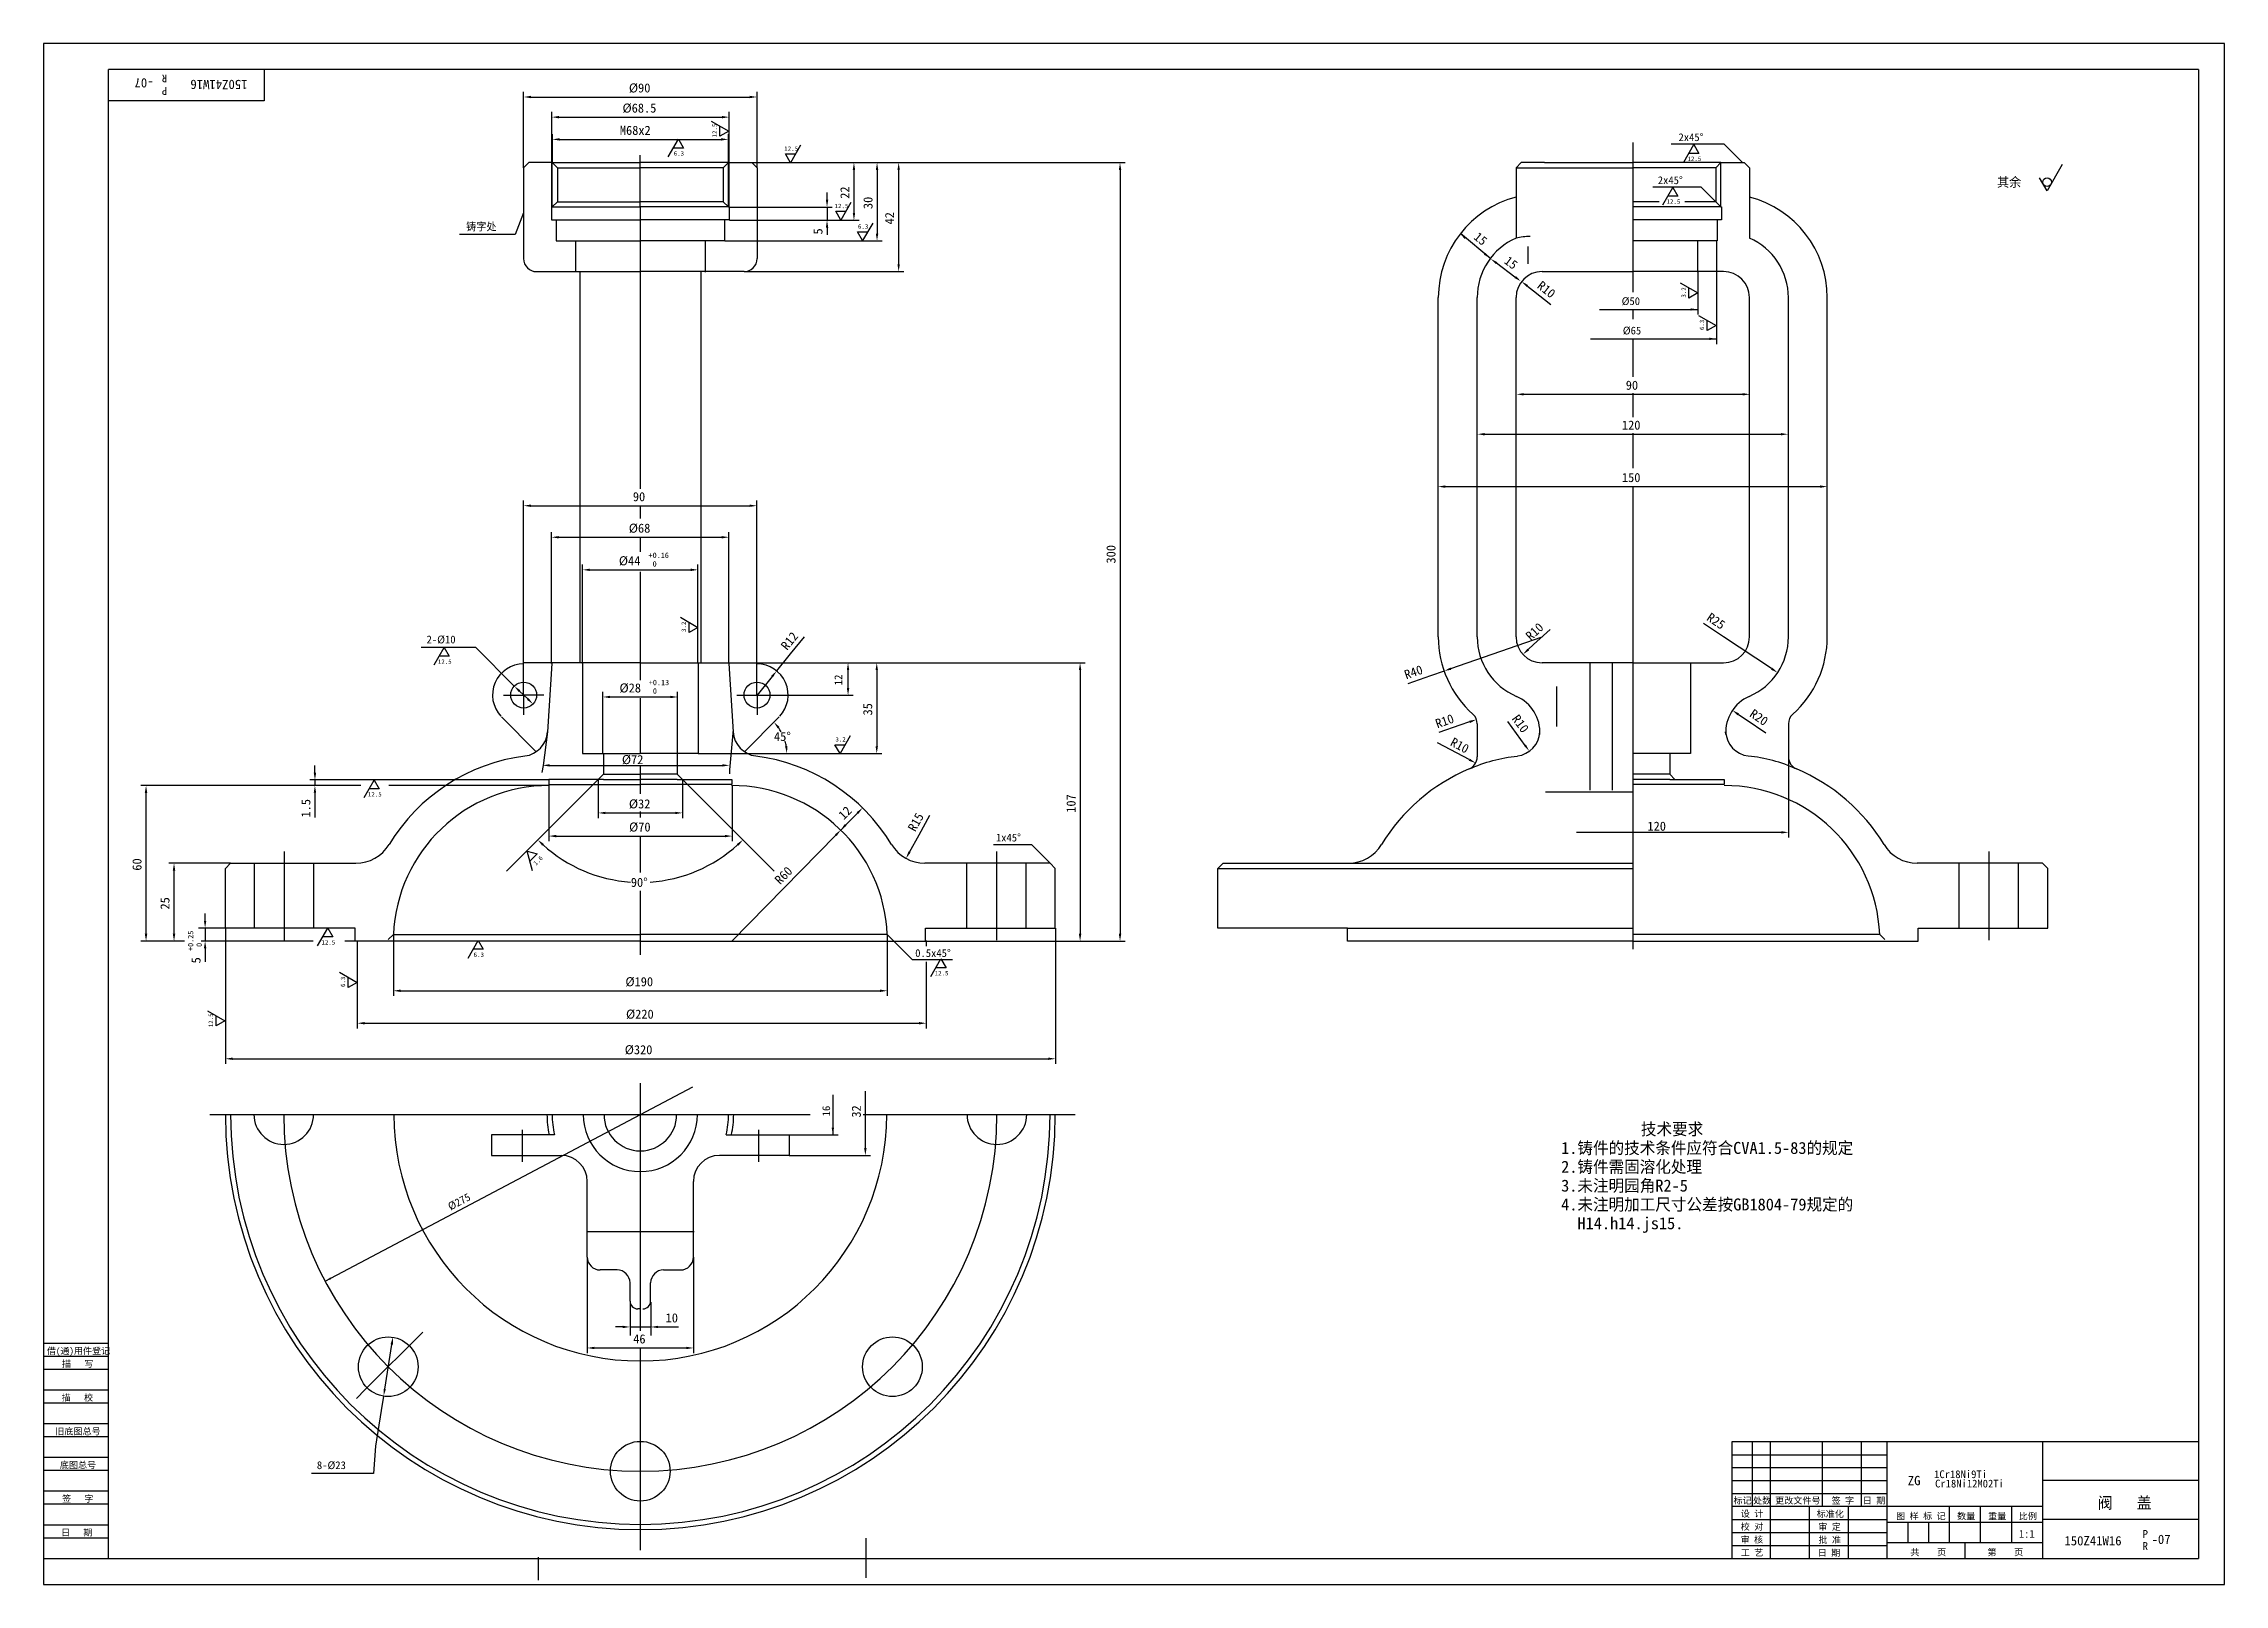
# Model space of a CAD drawing. Header units: metres. Extents: x 0 to 841, y 0 to 594.
import ezdxf

# ---------------------------------------------------------------- set-up
doc = ezdxf.new("R2010")
doc.units = ezdxf.units.M
for name, color, linetype in [('C', 6, 'Continuous'), ('D', 1, 'Continuous'), ('FL', 5, 'Continuous'), ('T', 7, 'Continuous'), ('TL', 4, 'Continuous')]:
    doc.layers.add(name, color=color, linetype=linetype)

# ---------------------------------------------------------------- blocks, each defined once
blk = doc.blocks.new('TUKUN1')
at = {"layer": 'FL'}
for p, q in [((841, 594), (0, 594)), ((0, 594), (0, 0)), ((841, 0), (841, 594)), ((0, 83), (25, 83)), ((0, 75), (25, 75)), ((0, 70), (25, 70)), ((0, 62), (25, 62)), ((0, 57), (25, 57)), ((659, 30), (659, 55)), ((666, 10), (666, 55)), ((686, 30), (686, 55)), ((701, 30), (701, 55)), ((0, 49), (25, 49)), ((0, 44), (25, 44)), ((651, 50), (711, 50)), ((651, 45), (711, 45)), ((0, 36), (25, 36)), ((651, 40), (711, 40)), ((651, 35), (711, 35)), ((0, 31), (25, 31)), ((696, 10), (696, 30)), ((0, 23), (25, 23)), ((0, 18), (25, 18)), ((651, 25), (711, 25)), ((651, 20), (711, 20)), ((651, 15), (711, 15)), ((0, 0), (841, 0))]:
    blk.add_line(p, q, dxfattribs=at)
at = {"layer": 'TL'}
for p, q in [((831, 584), (25, 584)), ((25, 10), (25, 584)), ((85, 584), (85, 572)), ((831, 584), (831, 10)), ((85, 572), (25, 572)), ((0, 93), (25, 93)), ((0, 88), (25, 88)), ((831, 55), (651, 55)), ((651, 55), (651, 10)), ((711, 10), (711, 55)), ((771, 10), (771, 55)), ((831, 40), (771, 40)), ((771, 30), (651, 30)), ((681, 10), (681, 30)), ((735, 16), (735, 30)), ((747, 16), (747, 30)), ((759, 16), (759, 30)), ((711, 24), (771, 24)), ((719, 16), (719, 24)), ((727, 16), (727, 24)), ((831, 25), (771, 25)), ((0, 10), (831, 10)), ((771, 16), (711, 16)), ((741, 10), (741, 16))]:
    blk.add_line(p, q, dxfattribs=at)
at = {"layer": 'T'}
for s, p in [('借(通)用件登记', (1.26, 88.76)), ('描   写', (7.09, 83.76)), ('描   校', (6.98, 70.76)), ('旧底图总号', (4.52, 57.76)), ('底图总号', (6.25, 44.76)), ('签   字', (7.1, 31.76)), ('标记', (651.71, 31.07)), ('处数', (659.22, 31.07)), ('更改文件号', (667.75, 31.07)), ('签 字', (689.53, 31.07)), ('日 期', (701.57, 31.07)), ('设 计', (654.5, 25.99)), ('标准化', (683.77, 25.93)), ('图 样 标 记', (714.4, 25.04)), ('数量', (737.92, 25.04)), ('重量', (749.88, 25.04)), ('比例', (761.7, 25.04)), ('日   期', (6.72, 18.76)), ('校 对', (654.48, 20.99)), ('审 核', (654.41, 15.99)), ('批 准', (684.46, 15.93)), ('审 定', (684.39, 20.93)), ('工 艺', (654.52, 10.99)), ('日 期', (684.18, 10.93)), ('共    页', (719.91, 11.13)), ('第    页', (749.62, 11.13))]:
    blk.add_text(s, height=2.5, dxfattribs=at).set_placement(p)

msp = doc.modelspace()

# ---------------------------------------------------------------- linework, layer by layer
at = {"layer": 'C'}
for p, q in [((612.86, 555.88), (612.86, 498.22)), ((230.12, 531.01), (230.12, 550.99)), ((230.12, 531.01), (230.12, 422.33)), ((612.86, 491.51), (612.86, 487.74)), ((612.86, 480.18), (612.86, 465.51)), ((612.86, 459.22), (612.86, 450.05)), ((612.86, 443.76), (612.86, 430.34)), ((612.86, 423.22), (612.86, 244.89)), ((230.12, 415.84), (230.12, 410.98)), ((230.12, 403.7), (230.12, 398.02)), ((230.12, 390.32), (230.12, 348.6)), ((177.31, 342.86), (185.12, 342.86)), ((185.12, 342.86), (185.12, 335.29)), ((192.93, 342.86), (185.12, 342.86)), ((230.12, 341.71), (230.12, 320.29)), ((267.31, 342.86), (275.12, 342.86)), ((275.12, 342.86), (275.12, 335.29)), ((230.12, 315.75), (230.12, 304.82)), ((230.12, 297.99), (230.12, 295.61)), ((230.12, 288.49), (230.12, 274.51)), ((92.79, 282.54), (92.79, 248.3)), ((367.46, 282.54), (367.46, 248.3)), ((750.2, 282.54), (750.2, 248.3)), ((230.12, 267.39), (230.12, 242.7)), ((230.12, 193.24), (230.12, 97.72)), ((64.04, 181.13), (295.56, 181.13)), ((316.05, 181.13), (397.78, 181.13)), ((184.54, 175.2), (184.54, 162.88)), ((275.71, 175.2), (275.71, 162.88)), ((146.19, 97.19), (124.06, 75.07)), ((230.12, 91.14), (230.12, 30.3)), ((124.06, 75.07), (120.64, 71.65)), ((230.12, 30.3), (230.12, 13.21)), ((317.11, 17.86), (317.11, 2.49)), ((190.67, 10.43), (190.67, 1.66))]:
    msp.add_line(p, q, dxfattribs=at)
msp.add_arc((230.12, 181.13), 137.5, 180, 0, dxfattribs=at)
at = {"layer": 'D'}
for p, q in [((185.12, 546.11), (185.12, 575.42)), ((187.92, 573.42), (272.32, 573.42)), ((275.12, 546.11), (275.12, 575.42)), ((195.94, 531.05), (195.94, 567.66)), ((198.74, 565.66), (261.59, 565.66)), ((257.43, 564.17), (264.19, 560.27)), ((264.39, 531.05), (264.39, 567.66)), ((196.22, 548.22), (196.22, 559.08)), ((199.02, 557.08), (261.28, 557.08)), ((240.88, 550.38), (244.78, 557.14)), ((244.78, 557.14), (246.74, 553.76)), ((260.81, 558.32), (260.81, 562.22)), ((264.19, 560.27), (260.81, 558.32)), ((264.08, 548.22), (264.08, 559.08)), ((648.03, 555.18), (627.7, 555.18)), ((632.48, 548.31), (636.39, 555.07)), ((636.39, 555.07), (638.34, 551.69)), ((655.1, 548.11), (648.03, 555.18)), ((196.12, 531.02), (196.12, 548.09)), ((246.74, 553.76), (242.83, 553.76)), ((264.12, 531.02), (264.12, 548.09)), ((273.12, 548.11), (314.5, 548.11)), ((286.1, 551.45), (290, 551.45)), ((288.05, 548.07), (286.1, 551.45)), ((291.95, 554.83), (288.05, 548.07)), ((314.5, 548.11), (323.41, 548.11)), ((323.41, 548.11), (331.74, 548.11)), ((331.74, 548.11), (417.11, 548.11)), ((638.34, 551.69), (634.44, 551.69)), ((646.86, 531.02), (646.86, 548.09)), ((778.47, 547.37), (772.62, 537.23)), ((312.5, 545.31), (312.5, 528.71)), ((321.41, 545.31), (321.41, 520.78)), ((329.74, 545.31), (329.74, 508.91)), ((415.11, 545.31), (415.11, 250.81)), ((639.21, 538.67), (620.64, 538.67)), ((624.39, 531.83), (628.3, 538.59)), ((628.3, 538.59), (630.25, 535.21)), ((644.86, 533.02), (639.21, 538.67)), ((772.62, 537.23), (769.69, 542.3)), ((264.46, 530.99), (304.12, 530.99)), ((302.12, 533.79), (302.12, 536.59)), ((302.12, 530.99), (302.12, 525.91)), ((311.36, 532.73), (307.46, 525.97)), ((630.25, 535.21), (626.35, 535.21)), ((185.01, 528.78), (181.86, 520.41)), ((264.46, 525.91), (304.12, 525.91)), ((302.12, 523.11), (302.12, 520.31)), ((304.12, 525.91), (314.5, 525.91)), ((305.51, 529.35), (309.41, 529.35)), ((307.46, 525.97), (305.51, 529.35)), ((313.87, 521.43), (317.78, 521.43)), ((315.83, 518.05), (313.87, 521.43)), ((319.73, 524.81), (315.83, 518.05)), ((181.86, 520.41), (160.4, 520.41)), ((262.74, 517.98), (323.41, 517.98)), ((558.08, 511.02), (546.35, 520.74)), ((645.2, 517.92), (645.2, 478.18)), ((270.12, 506.11), (331.74, 506.11)), ((567.36, 504.02), (560.24, 509.31)), ((637.93, 506.19), (637.93, 489.51)), ((572.2, 500.55), (574.52, 498.73)), ((574.52, 498.73), (581.28, 493.43)), ((631.15, 501.78), (637.91, 497.87)), ((634.53, 495.92), (634.53, 499.82)), ((637.91, 497.87), (634.53, 495.92)), ((599.97, 491.51), (637.93, 491.51)), ((638.21, 489.25), (644.97, 485.35)), ((596.57, 480.18), (645.2, 480.18)), ((641.59, 483.4), (641.59, 487.3)), ((644.97, 485.35), (641.59, 483.4)), ((570.8, 458.81), (655.18, 458.81)), ((555.75, 443.42), (669.95, 443.42)), ((540.56, 423.22), (685.11, 423.22)), ((185.12, 342.86), (185.12, 417.84)), ((187.92, 415.84), (272.22, 415.84)), ((275.02, 342.93), (275.02, 417.84)), ((195.88, 355.07), (195.88, 405.7)), ((198.68, 403.7), (261.5, 403.7)), ((264.3, 355.07), (264.3, 405.7)), ((207.84, 355.07), (207.84, 393.13)), ((210.64, 391.13), (249.55, 391.13)), ((252.35, 355.07), (252.35, 393.13)), ((245.56, 372.86), (252.32, 368.96)), ((248.94, 367.01), (248.94, 370.91)), ((647.79, 365.34), (640.07, 370.45)), ((252.32, 368.96), (248.94, 367.01)), ((288.02, 358.7), (293.44, 365.36)), ((542.74, 353.05), (577.86, 365.29)), ((572.56, 360.42), (574.62, 362.32)), ((574.62, 362.32), (580.95, 368.12)), ((666.37, 353.04), (647.79, 365.34)), ((166.65, 361.15), (145.63, 361.15)), ((150.57, 354.46), (154.47, 361.22)), ((156.42, 357.84), (152.52, 357.84)), ((154.47, 361.22), (156.42, 357.84)), ((181.5, 346.3), (166.65, 361.15)), ((275.02, 355.29), (312.22, 355.29)), ((282.7, 352.16), (288.02, 358.7)), ((312.22, 355.29), (323.29, 355.29)), ((323.29, 355.29), (401.71, 355.29)), ((280.93, 349.99), (275.12, 342.86)), ((310.22, 345.55), (310.22, 352.49)), ((321.29, 352.49), (321.29, 323.15)), ((399.71, 352.49), (399.71, 250.81)), ((534.8, 350.29), (526.06, 347.24)), ((540.09, 352.13), (534.8, 350.29)), ((186.72, 341.34), (183.53, 344.37)), ((215.68, 320.25), (215.68, 344.11)), ((218.48, 342.11), (241.71, 342.11)), ((244.51, 320.25), (244.51, 344.11)), ((275.21, 342.75), (312.22, 342.75)), ((194.31, 328.64), (192.63, 315.75)), ((265.88, 329.52), (264.53, 313.98)), ((546.17, 331.19), (538.06, 328.37)), ((549.91, 332.5), (546.17, 331.19)), ((569.67, 325.72), (564.61, 332.66)), ((653.6, 335.4), (656.53, 333.41)), ((656.53, 333.41), (664.2, 328.23)), ((252.38, 320.35), (323.29, 320.35)), ((305.18, 323.72), (309.08, 323.72)), ((307.13, 320.34), (305.18, 323.72)), ((311.03, 327.1), (307.13, 320.34)), ((545.1, 320.42), (537.5, 324.43)), ((549.78, 317.95), (545.1, 320.42)), ((571.32, 323.46), (569.67, 325.72)), ((104.63, 312.92), (104.63, 315.72)), ((192.63, 315.75), (192.13, 312.98)), ((195.18, 315.75), (261.73, 315.75)), ((264.53, 313.98), (264.53, 312.47)), ((672.89, 318.98), (672.89, 287.92)), ((122.3, 307.95), (37.5, 307.95)), ((39.5, 250.81), (39.5, 305.15)), ((194.81, 310.12), (102.63, 310.12)), ((104.63, 307.99), (102.63, 307.99)), ((104.63, 310.12), (104.63, 307.99)), ((104.63, 305.19), (104.63, 302.39)), ((123.59, 303.3), (127.49, 310.06)), ((129.44, 306.68), (125.54, 306.68)), ((127.49, 310.06), (129.44, 306.68)), ((194.87, 307.95), (133.15, 307.95)), ((213.87, 310.35), (192.65, 289.13)), ((194.87, 308.35), (194.87, 286.49)), ((213.87, 310.35), (213.87, 295.41)), ((246.38, 310.35), (267.59, 289.13)), ((246.38, 310.35), (246.38, 295.41)), ((265.53, 307.95), (265.53, 286.49)), ((104.63, 302.39), (104.63, 295.64)), ((216.67, 297.41), (243.58, 297.41)), ((307.41, 290.8), (311.33, 294.8)), ((309.32, 292.8), (313.88, 297.38)), ((337.62, 289), (341.77, 296.51)), ((192.65, 289.13), (185.58, 282.06)), ((185.58, 282.06), (191.97, 288.45)), ((197.67, 288.49), (262.73, 288.49)), ((305.45, 288.8), (265.41, 247.95)), ((267.59, 289.13), (274.66, 282.06)), ((274.66, 282.06), (268.27, 288.45)), ((333.93, 282.33), (337.62, 289)), ((670.09, 289.92), (591.14, 289.92)), ((72.12, 278.01), (48.29, 278.01)), ((185.58, 282.06), (178.51, 274.99)), ((186.52, 282.63), (190.29, 281.62)), ((188.55, 275.09), (186.52, 282.63)), ((190.29, 281.62), (187.53, 278.86)), ((274.66, 282.06), (281.73, 274.99)), ((381.05, 285.08), (366.33, 285.08)), ((388.12, 278.01), (381.05, 285.08)), ((50.29, 250.81), (50.29, 275.21)), ((70.12, 253.01), (59.71, 253.01)), ((62.28, 255.81), (62.28, 258.61)), ((62.28, 253.01), (62.28, 248.01)), ((70.12, 253.01), (70.12, 200.63)), ((105.67, 246.21), (109.57, 252.97)), ((109.57, 252.97), (111.52, 249.59)), ((390.24, 252.96), (390.24, 200.63)), ((48.29, 248.01), (37.5, 248.01)), ((54.32, 248.01), (48.29, 248.01)), ((103.89, 248.01), (60.79, 248.01)), ((62.28, 245.21), (62.28, 242.41)), ((111.52, 249.59), (107.62, 249.59)), ((120.12, 248.01), (116.17, 248.01)), ((120.98, 248.23), (120.98, 214.34)), ((134.89, 250.56), (134.89, 226.85)), ((163.71, 241.45), (167.61, 248.21)), ((169.56, 244.83), (165.66, 244.83)), ((167.61, 248.21), (169.56, 244.83)), ((325.35, 250.56), (325.35, 226.85)), ((327.91, 248.01), (334.98, 240.94)), ((340.12, 248.01), (401.71, 248.01)), ((340.4, 248.23), (340.4, 246.07)), ((401.71, 248.01), (417.11, 248.01)), ((62.28, 242.41), (62.28, 239.98)), ((114.13, 235.99), (120.89, 232.09)), ((334.98, 240.94), (350.56, 240.94)), ((340.4, 240.03), (340.4, 214.34)), ((342.16, 234.34), (346.06, 241.1)), ((348.01, 237.72), (344.11, 237.72)), ((346.06, 241.1), (348.01, 237.72)), ((117.51, 230.14), (117.51, 234.04)), ((120.89, 232.09), (117.51, 230.14)), ((137.69, 228.85), (322.55, 228.85)), ((63.16, 221.15), (69.92, 217.24)), ((66.54, 215.29), (66.54, 219.19)), ((69.92, 217.24), (66.54, 215.29)), ((123.78, 216.34), (337.6, 216.34)), ((72.92, 202.63), (387.44, 202.63)), ((108.56, 116.87), (250.38, 191.84)), ((304.37, 188.67), (304.37, 173.25)), ((316.9, 168.17), (316.9, 190.19)), ((287.41, 173.25), (306.37, 173.25)), ((287.5, 165.37), (318.9, 165.37)), ((209.64, 126.21), (209.64, 89.13)), ((250.6, 126.21), (250.6, 89.13)), ((226.14, 109.21), (226.14, 95.98)), ((234.18, 108.85), (234.18, 95.98)), ((223.34, 99.24), (220.54, 99.24)), ((226.14, 99.24), (234.18, 99.24)), ((236.98, 99.24), (239.78, 99.24)), ((239.78, 99.24), (244.87, 99.24)), ((131.54, 75.31), (134.25, 92.5)), ((212.44, 91.14), (247.8, 91.14)), ((131.1, 72.55), (130.22, 67.01)), ((130.22, 67.01), (128.05, 53.26)), ((128.05, 53.26), (127.19, 42.79)), ((127.19, 42.79), (103.36, 42.79))]:
    msp.add_line(p, q, dxfattribs=at)
msp.add_circle((772.62, 540.61), 1.69, dxfattribs=at)
for centre, radius, start, end in [((269.57, 320.35), 17.06, 29.37, 35.59), ((269.57, 320.35), 17.06, 9.41, 15.95), ((230.12, 326.6), 55.95, 227.87, 266.15), ((230.12, 326.6), 55.95, 273.85, 312.13)]:
    msp.add_arc(centre, radius, start, end, dxfattribs=at)
for points in [[(187.92, 573.88), (187.92, 572.95), (185.12, 573.42)], [(272.32, 573.88), (272.32, 572.95), (275.12, 573.42)], [(198.74, 566.12), (198.74, 565.19), (195.94, 565.66)], [(261.59, 566.12), (261.59, 565.19), (264.39, 565.66)], [(199.02, 557.55), (199.02, 556.61), (196.22, 557.08)], [(261.28, 557.55), (261.28, 556.61), (264.08, 557.08)], [(312.04, 545.31), (312.97, 545.31), (312.5, 548.11)], [(320.94, 545.31), (321.88, 545.31), (321.41, 548.11)], [(329.27, 545.31), (330.2, 545.31), (329.74, 548.11)], [(414.65, 545.31), (415.58, 545.31), (415.11, 548.11)], [(301.66, 533.79), (302.59, 533.79), (302.12, 530.99)], [(301.66, 523.11), (302.59, 523.11), (302.12, 525.91)], [(312.04, 528.71), (312.97, 528.71), (312.5, 525.91)], [(320.94, 520.78), (321.88, 520.78), (321.41, 517.98)], [(548.7, 519.34), (548.11, 518.62), (546.24, 520.75)], [(555.99, 513.37), (555.4, 512.65), (557.86, 511.23)], [(329.27, 508.91), (330.2, 508.91), (329.74, 506.11)], [(560.61, 509.72), (560.05, 508.97), (558.08, 511.02)], [(567.77, 504.38), (567.21, 503.63), (569.74, 502.33)], [(571.91, 500.18), (572.49, 500.92), (569.99, 502.28)], [(635.13, 491.96), (637.93, 491.51), (635.13, 491.06)], [(642.4, 480.63), (645.2, 480.18), (642.4, 479.73)], [(570.8, 459.27), (570.8, 458.34), (568, 458.81)], [(655.18, 459.27), (655.18, 458.34), (657.98, 458.81)], [(555.75, 443.88), (555.75, 442.95), (552.95, 443.42)], [(669.95, 443.88), (669.95, 442.95), (672.75, 443.42)], [(540.56, 423.69), (540.56, 422.75), (537.76, 423.22)], [(685.11, 423.69), (685.11, 422.75), (687.91, 423.22)], [(187.92, 416.31), (187.92, 415.38), (185.12, 415.84)], [(272.22, 416.31), (272.22, 415.38), (275.02, 415.84)], [(198.68, 404.16), (198.68, 403.23), (195.88, 403.7)], [(261.5, 404.16), (261.5, 403.23), (264.3, 403.7)], [(210.64, 391.6), (210.64, 390.67), (207.84, 391.13)], [(249.55, 391.6), (249.55, 390.67), (252.35, 391.13)], [(309.75, 352.49), (310.69, 352.49), (310.22, 355.29)], [(320.83, 352.49), (321.76, 352.49), (321.29, 355.29)], [(399.24, 352.49), (400.17, 352.49), (399.71, 355.29)], [(542.89, 352.61), (542.58, 353.49), (540.09, 352.13)], [(572.87, 360.08), (572.24, 360.77), (570.49, 358.53)], [(666.12, 352.65), (666.63, 353.43), (668.71, 351.49)], [(183.21, 344.04), (183.85, 344.71), (181.5, 346.3)], [(281.29, 349.7), (280.57, 350.29), (282.7, 352.16)], [(309.75, 345.55), (310.69, 345.55), (310.22, 342.75)], [(186.39, 341), (187.04, 341.68), (188.74, 339.41)], [(218.48, 342.58), (218.48, 341.65), (215.68, 342.11)], [(241.71, 342.58), (241.71, 341.65), (244.51, 342.11)], [(653.34, 335.01), (653.86, 335.78), (651.28, 336.96)], [(283.09, 329.98), (283.8, 330.58), (281.64, 332.41)], [(550.07, 332.06), (549.76, 332.94), (552.56, 333.42)], [(286.87, 323.18), (285.94, 323.1), (286.64, 320.35)], [(320.83, 323.15), (321.76, 323.15), (321.29, 320.35)], [(570.94, 323.19), (571.69, 323.74), (572.97, 321.2)], [(104.16, 312.92), (105.1, 312.92), (104.63, 310.12)], [(195.18, 316.22), (195.18, 315.29), (192.38, 315.75)], [(261.73, 316.22), (261.73, 315.29), (264.53, 315.75)], [(549.57, 317.54), (550, 318.36), (552.26, 316.65)], [(39.03, 305.15), (39.96, 305.15), (39.5, 307.95)], [(104.16, 305.19), (105.1, 305.19), (104.63, 307.99)], [(216.67, 297.87), (216.67, 296.94), (213.87, 297.41)], [(243.58, 297.87), (243.58, 296.94), (246.38, 297.41)], [(313.55, 297.71), (314.21, 297.05), (315.85, 299.37)], [(192.27, 284.77), (192.91, 285.45), (190.56, 287.04)], [(197.67, 288.96), (197.67, 288.02), (194.87, 288.49)], [(262.73, 288.96), (262.73, 288.02), (265.53, 288.49)], [(267.34, 285.45), (267.98, 284.77), (269.69, 287.04)], [(305.79, 288.47), (305.12, 289.12), (307.41, 290.8)], [(308.99, 293.12), (309.65, 292.47), (307.35, 290.81)], [(670.09, 290.39), (670.09, 289.45), (672.89, 289.92)], [(49.83, 275.21), (50.76, 275.21), (50.29, 278.01)], [(334.34, 282.11), (333.52, 282.56), (332.57, 279.88)], [(61.81, 255.81), (62.74, 255.81), (62.28, 253.01)], [(39.03, 250.81), (39.96, 250.81), (39.5, 248.01)], [(49.83, 250.81), (50.76, 250.81), (50.29, 248.01)], [(61.81, 245.21), (62.74, 245.21), (62.28, 248.01)], [(399.24, 250.81), (400.17, 250.81), (399.71, 248.01)], [(414.65, 250.81), (415.58, 250.81), (415.11, 248.01)], [(137.69, 229.31), (137.69, 228.38), (134.89, 228.85)], [(322.55, 229.31), (322.55, 228.38), (325.35, 228.85)], [(123.78, 216.8), (123.78, 215.87), (120.98, 216.34)], [(337.6, 216.8), (337.6, 215.87), (340.4, 216.34)], [(72.92, 203.1), (72.92, 202.17), (70.12, 202.63)], [(387.44, 203.1), (387.44, 202.17), (390.24, 202.63)], [(304.82, 176.05), (304.37, 173.25), (303.92, 176.05)], [(316.44, 168.17), (317.37, 168.17), (316.9, 165.37)], [(110.56, 118.37), (108.56, 116.87), (110.93, 117.68)], [(134.71, 92.42), (133.79, 92.57), (134.69, 95.26)], [(223.34, 99.71), (223.34, 98.78), (226.14, 99.24)], [(236.98, 99.71), (236.98, 98.78), (234.18, 99.24)], [(212.44, 91.61), (212.44, 90.67), (209.64, 91.14)], [(247.8, 91.61), (247.8, 90.67), (250.6, 91.14)], [(132, 75.24), (131.08, 75.38), (131.1, 72.55)]]:
    msp.add_solid(points, dxfattribs=at)
at = {"layer": 'TL'}
for p, q in [((185.12, 546.11), (187.12, 548.11)), ((196.12, 548.11), (187.12, 548.11)), ((198.12, 546.11), (196.12, 548.11)), ((196.12, 548.11), (230.07, 548.11)), ((264.12, 548.11), (230.18, 548.11)), ((262.12, 546.11), (264.12, 548.11)), ((264.12, 548.11), (273.12, 548.11)), ((275.12, 546.11), (273.12, 548.11)), ((567.86, 546.11), (569.86, 548.11)), ((578.86, 548.11), (569.86, 548.11)), ((578.86, 548.11), (612.81, 548.11)), ((646.86, 548.11), (612.92, 548.11)), ((644.86, 546.11), (646.86, 548.11)), ((646.86, 548.11), (655.86, 548.11)), ((657.86, 546.11), (655.86, 548.11)), ((185.12, 546.11), (185.12, 511.11)), ((198.12, 546.11), (198.12, 533.02)), ((198.12, 546.11), (230.07, 546.11)), ((262.12, 546.11), (230.18, 546.11)), ((262.12, 546.11), (262.12, 533.02)), ((275.12, 546.11), (275.12, 511.11)), ((567.86, 546.11), (612.97, 546.11)), ((567.86, 546.11), (567.86, 519.02)), ((644.86, 546.11), (612.92, 546.11)), ((644.86, 546.11), (644.86, 533.02)), ((657.86, 546.11), (657.86, 519.02)), ((196.12, 531.02), (195.87, 531.02)), ((195.87, 531.02), (195.87, 526.02)), ((196.12, 531.02), (198.12, 533.02)), ((196.12, 531.02), (198.12, 531.02)), ((198.12, 533.02), (230.21, 533.02)), ((198.12, 531.02), (230.07, 531.02)), ((262.12, 533.02), (230.04, 533.02)), ((262.12, 531.02), (230.18, 531.02)), ((264.12, 531.02), (262.12, 533.02)), ((264.12, 531.02), (262.12, 531.02)), ((264.12, 531.02), (264.37, 531.02)), ((264.37, 531.02), (264.37, 526.02)), ((623.05, 533.02), (612.78, 533.02)), ((644.86, 531.02), (612.92, 531.02)), ((644.86, 533.02), (632.96, 533.02)), ((646.86, 531.02), (644.86, 533.02)), ((646.86, 531.02), (644.86, 531.02)), ((646.86, 531.02), (647.11, 531.02)), ((647.11, 531.02), (647.11, 526.02)), ((195.87, 526.02), (197.62, 526.02)), ((197.62, 526.02), (197.62, 518.02)), ((197.62, 526.02), (230.07, 526.02)), ((262.62, 526.02), (230.18, 526.02)), ((262.62, 526.02), (262.62, 518.02)), ((264.37, 526.02), (262.62, 526.02)), ((645.36, 526.02), (612.92, 526.02)), ((647.11, 526.02), (645.36, 526.02)), ((645.36, 526.02), (645.36, 518.02)), ((197.62, 518.02), (205.12, 518.02)), ((205.12, 518.02), (205.12, 505.94)), ((205.12, 518.02), (230.07, 518.02)), ((255.12, 518.02), (230.18, 518.02)), ((255.12, 518.02), (255.12, 505.94)), ((262.62, 518.02), (255.12, 518.02)), ((637.86, 518.02), (612.92, 518.02)), ((645.36, 518.02), (637.86, 518.02)), ((637.86, 518.02), (637.86, 505.94)), ((190.12, 506.11), (205.11, 506.11)), ((205.11, 506.11), (230.12, 506.11)), ((206.85, 506.25), (206.85, 355.36)), ((255.14, 506.11), (230.12, 506.11)), ((253.4, 506.25), (253.4, 355.36)), ((270.12, 506.11), (255.14, 506.11)), ((577.86, 506.11), (587.85, 506.11)), ((587.85, 506.11), (612.86, 506.11)), ((637.88, 506.11), (612.86, 506.11)), ((647.86, 506.11), (637.88, 506.11)), ((537.86, 365.29), (537.86, 496.11)), ((552.86, 365.29), (552.86, 496.11)), ((567.86, 365.29), (567.86, 496.11)), ((657.86, 365.29), (657.86, 496.11)), ((672.86, 365.29), (672.86, 496.11)), ((687.86, 365.29), (687.86, 496.11)), ((195.94, 355.29), (185.12, 355.29)), ((196, 355.04), (194.31, 328.64)), ((207.98, 355.29), (195.94, 355.29)), ((207.87, 355.35), (207.87, 320.35)), ((230.12, 355.29), (207.98, 355.29)), ((230.12, 355.29), (252.27, 355.29)), ((252.27, 355.29), (264.3, 355.29)), ((252.38, 355.35), (252.38, 320.35)), ((264.25, 355.04), (265.93, 328.64)), ((264.3, 355.29), (275.12, 355.29)), ((590.72, 355.29), (577.86, 355.29)), ((612.86, 355.29), (590.72, 355.29)), ((596.32, 355.29), (596.32, 306.18)), ((604.88, 355.29), (604.88, 306.18)), ((612.86, 355.29), (635.01, 355.29)), ((635.01, 355.29), (647.86, 355.29)), ((635.12, 355.35), (635.12, 320.35)), ((583.49, 346.17), (583.49, 330.75)), ((176.58, 334.44), (189.99, 321.03)), ((283.67, 334.44), (270.26, 321.03)), ((552.84, 331.77), (552.84, 318.98)), ((576.99, 327.61), (577.05, 328.64)), ((648.74, 327.61), (648.67, 328.64)), ((672.89, 331.77), (672.89, 318.98)), ((207.87, 320.35), (215.87, 320.35)), ((215.87, 320.35), (215.87, 312.35)), ((215.87, 320.35), (230.12, 320.35)), ((244.38, 320.35), (230.12, 320.35)), ((244.38, 320.35), (244.38, 312.35)), ((252.38, 320.35), (244.38, 320.35)), ((627.12, 320.35), (612.86, 320.35)), ((635.12, 320.35), (627.12, 320.35)), ((627.12, 320.35), (627.12, 312.35)), ((213.87, 310.35), (215.87, 312.35)), ((215.87, 312.35), (230.15, 312.35)), ((244.38, 312.35), (230.09, 312.35)), ((246.38, 310.35), (244.38, 312.35)), ((627.12, 312.35), (612.84, 312.35)), ((629.12, 310.35), (627.12, 312.35)), ((213.87, 310.35), (194.87, 310.35)), ((194.87, 310.35), (194.87, 308.35)), ((194.87, 308.35), (230.12, 308.35)), ((215.87, 310.35), (213.87, 310.35)), ((215.87, 310.35), (230.15, 310.35)), ((244.38, 310.35), (230.09, 310.35)), ((265.38, 308.35), (230.12, 308.35)), ((244.38, 310.35), (246.38, 310.35)), ((246.38, 310.35), (265.38, 310.35)), ((265.38, 310.35), (265.38, 308.35)), ((579.21, 305.49), (612.86, 305.49)), ((627.12, 310.35), (612.84, 310.35)), ((648.12, 308.35), (612.86, 308.35)), ((627.12, 310.35), (629.12, 310.35)), ((629.12, 310.35), (648.12, 310.35)), ((648.12, 310.35), (648.12, 308.35)), ((70.12, 276.01), (72.12, 278.01)), ((72.12, 278.01), (81.36, 278.01)), ((81.36, 278.01), (104.22, 278.01)), ((81.36, 252.9), (81.36, 277.94)), ((104.22, 278.01), (120.41, 278.01)), ((104.22, 252.9), (104.22, 277.94)), ((356.03, 278.01), (339.83, 278.01)), ((378.89, 278.01), (356.03, 278.01)), ((356.03, 252.9), (356.03, 277.94)), ((388.12, 278.01), (378.89, 278.01)), ((378.89, 252.9), (378.89, 277.94)), ((390.12, 276.01), (388.12, 278.01)), ((452.86, 276.01), (454.86, 278.01)), ((454.86, 278.01), (464.1, 278.01)), ((464.1, 278.01), (486.96, 278.01)), ((486.96, 278.01), (503.15, 278.01)), ((503.15, 278.01), (612.73, 278.01)), ((738.77, 278.01), (722.57, 278.01)), ((761.63, 278.01), (738.77, 278.01)), ((738.77, 252.9), (738.77, 277.94)), ((770.86, 278.01), (761.63, 278.01)), ((761.63, 252.9), (761.63, 277.94)), ((772.86, 276.01), (770.86, 278.01)), ((70.12, 253.01), (70.12, 276.01)), ((390.12, 253.01), (390.12, 276.01)), ((452.86, 276.01), (612.73, 276.01)), ((452.86, 253.01), (452.86, 276.01)), ((772.86, 253.01), (772.86, 276.01)), ((81.36, 253.01), (70.12, 253.01)), ((104.22, 253.01), (81.36, 253.01)), ((120.12, 253.01), (104.22, 253.01)), ((120.12, 248.01), (120.12, 253.01)), ((340.12, 248.01), (340.12, 253.01)), ((340.12, 253.01), (356.03, 253.01)), ((356.03, 253.01), (378.89, 253.01)), ((378.89, 253.01), (390.12, 253.01)), ((464.1, 253.01), (452.86, 253.01)), ((486.96, 253.01), (464.1, 253.01)), ((502.86, 253.01), (486.96, 253.01)), ((502.86, 253.01), (612.73, 253.01)), ((502.86, 248.01), (502.86, 253.01)), ((722.86, 253.01), (738.77, 253.01)), ((722.86, 248.01), (722.86, 253.01)), ((738.77, 253.01), (761.63, 253.01)), ((761.63, 253.01), (772.86, 253.01)), ((132.77, 248.01), (120.12, 248.01)), ((135.12, 248.01), (132.77, 248.01)), ((134.89, 250.56), (132.89, 248.56)), ((134.89, 250.56), (230.21, 250.56)), ((230.12, 248.01), (135.12, 248.01)), ((325.35, 250.56), (230.04, 250.56)), ((230.12, 248.01), (325.12, 248.01)), ((325.12, 248.01), (327.48, 248.01)), ((325.35, 250.56), (327.91, 248.01)), ((327.48, 248.01), (340.12, 248.01)), ((515.51, 248.01), (502.86, 248.01)), ((517.86, 248.01), (515.51, 248.01)), ((612.86, 248.01), (517.86, 248.01)), ((708.09, 250.56), (612.78, 250.56)), ((612.86, 248.01), (707.86, 248.01)), ((707.86, 248.01), (710.22, 248.01)), ((708.09, 250.56), (710.09, 248.56)), ((710.22, 248.01), (722.86, 248.01)), ((172.75, 173.37), (172.75, 165.37)), ((197.02, 173.37), (172.75, 173.37)), ((263.22, 173.37), (287.5, 173.37)), ((287.5, 173.37), (287.5, 165.37)), ((172.75, 165.37), (199.64, 165.37)), ((287.5, 165.37), (260.6, 165.37)), ((209.64, 135.9), (209.64, 155.37)), ((250.6, 135.9), (250.6, 155.37)), ((209.36, 135.99), (250.83, 135.99)), ((209.64, 126.21), (209.64, 135.9)), ((250.6, 126.21), (250.6, 135.9)), ((221.14, 121.21), (214.64, 121.21)), ((239.1, 121.21), (245.6, 121.21)), ((226.14, 109.21), (226.14, 116.21)), ((234.1, 109.21), (234.1, 116.21)), ((230.12, 106.21), (229.14, 106.21))]:
    msp.add_line(p, q, dxfattribs=at)
for points in [[(573.24, 519.7, 0.05), (567.86, 519.02, 0.05)], [(549.77, 314.37, -0.08), (568.35, 319.36, -0.08)], [(675.96, 314.37, 0.08), (657.37, 319.36, 0.08)]]:
    msp.add_lwpolyline(points, format="xyb", dxfattribs=at)
msp.add_lwpolyline([(572.44, 515.78), (572.44, 509.15)], dxfattribs=at)
for centre, radius in [((185.12, 342.86), 5), ((275.12, 342.86), 5), ((132.9, 83.9), 11.5), ((327.35, 83.9), 11.5), ((230.12, 43.63), 11.5), ((230.12, 43.63), 11.5)]:
    msp.add_circle(centre, radius, dxfattribs=at)
for centre, radius, start, end in [((577.86, 496.11), 40, 104.48, 180), ((647.86, 496.11), 40, 360, 75.52), ((577.86, 496.11), 25, 113.58, 180), ((647.86, 496.11), 25, 360, 66.42), ((190.12, 511.11), 5, 180, 270), ((270.12, 511.11), 5, 270, 0), ((577.86, 496.11), 10, 90, 180), ((647.86, 496.11), 10, 360, 90), ((577.86, 365.29), 40, 180, 228.15), ((577.86, 365.29), 25, 180, 246.66), ((577.86, 365.29), 10, 180, 270), ((647.86, 365.29), 10, 270, 0), ((647.86, 365.29), 25, 293.34, 0), ((647.86, 365.29), 40, 311.85, 0), ((185.12, 342.86), 12, 90, 223.05), ((275.12, 342.86), 12, 316.95, 90), ((562.02, 328.56), 15, 356.35, 66.66), ((663.71, 328.56), 15, 113.34, 183.65), ((184.33, 329.28), 10, 277.36, 356.35), ((275.91, 329.28), 10, 183.65, 262.64), ((547.84, 331.77), 5, 0, 48.15), ((567.07, 329.28), 10, 277.36, 356.35), ((658.65, 329.28), 10, 183.65, 262.64), ((677.89, 331.77), 5, 131.85, 180), ((194.84, 247.95), 72, 97.36, 148.81), ((265.41, 247.95), 72, 31.19, 82.64), ((577.58, 247.95), 72, 112.72, 148.81), ((547.84, 318.98), 5, 292.72, 0), ((677.89, 318.98), 5, 180, 247.28), ((648.15, 247.95), 72, 31.19, 67.28), ((194.84, 247.95), 60, 89.89, 177.51), ((265.41, 247.95), 60, 2.49, 90.11), ((648.15, 247.95), 60, 2.49, 90.11), ((120.41, 293.01), 15, 270, 328.81), ((339.83, 293.01), 15, 211.19, 270), ((503.15, 293.01), 15, 270, 328.81), ((722.57, 293.01), 15, 211.19, 270), ((230.12, 181.13), 160, 180, 0), ((230.12, 181.13), 158, 180, 0), ((92.62, 181.13), 11.5, 180, 0), ((230.12, 181.13), 95, 180, 0), ((230.12, 181.13), 36, 180, 192.46), ((230.12, 181.13), 34, 180, 193.2), ((230.12, 181.13), 22, 180, 0), ((230.12, 181.13), 22, 180, 0), ((230.12, 181.13), 14, 180, 0), ((230.12, 181.13), 14, 180, 0), ((230.12, 181.13), 34, 346.8, 0), ((230.12, 181.13), 36, 347.54, 0), ((367.62, 181.13), 11.5, 180, 0), ((199.64, 155.37), 10, 0, 90), ((260.6, 155.37), 10, 90, 180), ((214.64, 126.21), 5, 180, 270), ((245.6, 126.21), 5, 270, 0), ((221.14, 116.21), 5, 0, 90), ((239.1, 116.21), 5, 90, 180), ((229.14, 109.21), 3, 180, 270), ((231.1, 109.21), 3, 270, 0)]:
    msp.add_arc(centre, radius, start, end, dxfattribs=at)

# ---------------------------------------------------------------- block references
at = {"layer": 'D'}
msp.add_blockref('TUKUN1', (0, 0), dxfattribs=at)

# ---------------------------------------------------------------- texts
for s, height, rotation, p in [('-07', 3.6, 180, (42.4, 580.61)), ('R', 3, 180, (47.63, 582.09)), ('P', 3, 180, (47.63, 577.23)), ('150Z41W16', 3.6, 180, (78.64, 580.01)), ('12.5', 1.7, 90, (259.58, 557.84)), ('22', 3.5, 90, (310.75, 534.18)), ('30', 3.5, 90, (319.66, 530.21)), ('5', 3.5, 90, (300.37, 520.42)), ('42', 3.5, 90, (327.99, 524.27)), ('15', 3.5, 320.69, (551.22, 518.93)), ('15', 3.5, 323.3, (562.95, 509.57)), ('R10', 3.5, 321.89, (575.67, 500.05)), ('3.2', 1.7, 90, (633.3, 496.09)), ('6.3', 1.7, 90, (640.36, 483.57)), ('300', 3.5, 90, (413.36, 393.56)), ('3.2', 1.7, 90, (247.71, 367.18)), ('R10', 3.5, 42.53, (573.5, 363.67)), ('R25', 3.5, 326.5, (641.04, 371.91)), ('R12', 3.5, 50.85, (286.72, 359.87)), ('R40', 3.5, 19.21, (525.49, 348.89)), ('12', 3, 90, (307.98, 346.66)), ('35', 3.5, 90, (319.54, 334.99)), ('R20', 3.5, 325.95, (657.59, 334.81)), ('R10', 3.5, 19.21, (537.49, 330.02)), ('R10', 3.5, 306.1, (566.02, 333.69)), ('R10', 3.5, 332.18, (542.16, 323.57)), ('107', 3.5, 90, (397.96, 297.48)), ('1.5', 3.5, 90, (102.88, 295.64)), ('12', 3.5, 45.18, (308.6, 294.55)), ('R15', 3.5, 61.06, (336.13, 289.92)), ('60', 3.5, 90, (37.75, 275.15)), ('1.6', 1.7, 45, (189.87, 277.06)), ('R60', 3.5, 45.57, (284.08, 269.58)), ('25', 3.5, 90, (48.54, 260.17)), ('+0.25', 2.1, 90, (57.73, 244.18)), (' 0', 2.1, 90, (61.02, 244.18)), ('5', 3.5, 90, (60.53, 239.4)), ('6.3', 1.7, 90, (116.28, 230.31)), ('12.5', 1.7, 90, (65.31, 214.81)), ('16', 3, 90, (303.29, 180.44)), ('32', 3.5, 90, (315.15, 179.95)), ('%%c275', 3, 27.86, (156.9, 144.1))]:
    msp.add_text(s, height=height, rotation=rotation, dxfattribs=at).set_placement(p)
for s, height, p in [('%%C90', 3.5, (225.71, 575.17)), ('%%c68.5', 3.5, (223.25, 567.41)), ('M68x2', 3.5, (222.23, 558.83)), ('2x45%%d', 3, (630.48, 556.42)), ('6.3', 1.7, (243, 550.83)), ('12.5', 1.7, (285.62, 552.68)), ('12.5', 1.7, (633.96, 548.76)), ('2x45%%d', 3, (622.49, 539.83)), ('其余', 3.6, (753.31, 538.79)), ('12.5', 1.7, (305.03, 530.58)), ('12.5', 1.7, (625.87, 532.28)), ('铸字处', 3, (162.95, 521.97)), ('6.3', 1.7, (314.05, 522.66)), ('%%C50', 3, (608.55, 493.22)), ('%%c65', 3, (608.99, 481.89)), ('90', 3.5, (610.15, 460.56)), ('120', 3.5, (608.68, 445.17)), ('90', 3.5, (227.24, 417.59)), ('150', 3.5, (608.67, 424.97)), ('%%c68', 3.5, (225.68, 405.45)), ('%%C44', 3.5, (221.84, 392.88)), ('+0.16', 2.1, (233.29, 395.68)), (' 0', 2.1, (233.29, 392.39)), ('2-%%C10', 3, (147.68, 362.78)), ('12.5', 1.7, (152.04, 354.91)), ('%%c28', 3.5, (222.09, 343.86)), ('+0.13', 2.1, (233.38, 346.66)), (' 0', 2.1, (233.38, 343.37)), ('45%%d', 3.5, (281.67, 325.13)), ('%%C72', 3.5, (223.01, 316.23)), ('3.2', 1.7, (305.35, 324.95)), ('12.5', 1.7, (125.06, 303.75)), ('%%C32', 3.5, (225.71, 299.16)), ('%%C70', 3.5, (225.78, 290.24)), ('1x45%%d', 3, (367.24, 286.4)), ('120', 3.5, (618.5, 290.56)), ('90%%D', 3.5, (226.46, 268.9)), ('12.5', 1.7, (107.14, 246.66)), ('0.5x45%%d', 3, (336.12, 241.88)), ('6.3', 1.7, (165.83, 241.9)), ('12.5', 1.7, (343.63, 234.79)), ('%%C190', 3.5, (224.37, 230.6)), ('%%c220', 3.5, (224.6, 218.09)), ('%%c320', 3.5, (224.1, 204.38)), ('技术要求', 4.62, (615.98, 173.21)), ('1.铸件的技术条件应符合CVA1.5-83的规定', 4.62, (585.22, 165.95)), ('2.铸件需固溶化处理', 4.62, (585.22, 158.69)), ('3.未注明园角R2-5', 4.62, (585.22, 151.43)), ('4.未注明加工尺寸公差按GB1804-79规定的', 4.62, (585.22, 144.17)), ('  H14.h14.js15.', 4.62, (585.22, 136.91)), ('10', 3.5, (239.87, 100.99)), ('46', 3.5, (227.37, 92.89)), ('8-%%c23', 3, (105.38, 44.44)), ('1Cr18Ni9Ti', 3, (729.06, 40.97)), ('ZG', 3.6, (718.91, 38.23)), ('Cr18Ni12M02Ti', 3, (729.44, 37.36)), ('阀   盖', 4.5, (792.1, 29.19)), ('1:1', 3, (761.74, 17.98)), ('150Z41W16', 3.6, (779.31, 15.03)), ('P', 3, (809.49, 17.94)), ('-07', 3.6, (812.91, 15.56)), ('R', 3, (809.49, 13.28))]:
    msp.add_text(s, height=height, dxfattribs=at).set_placement(p)

doc.saveas('drawing.dxf')
